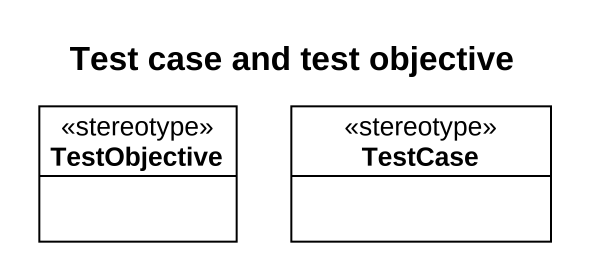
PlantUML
@startuml
title Test case and test objective
hide circle
hide empty members
class TestObjective <<stereotype>>
class TestCase <<stereotype>>
@enduml
